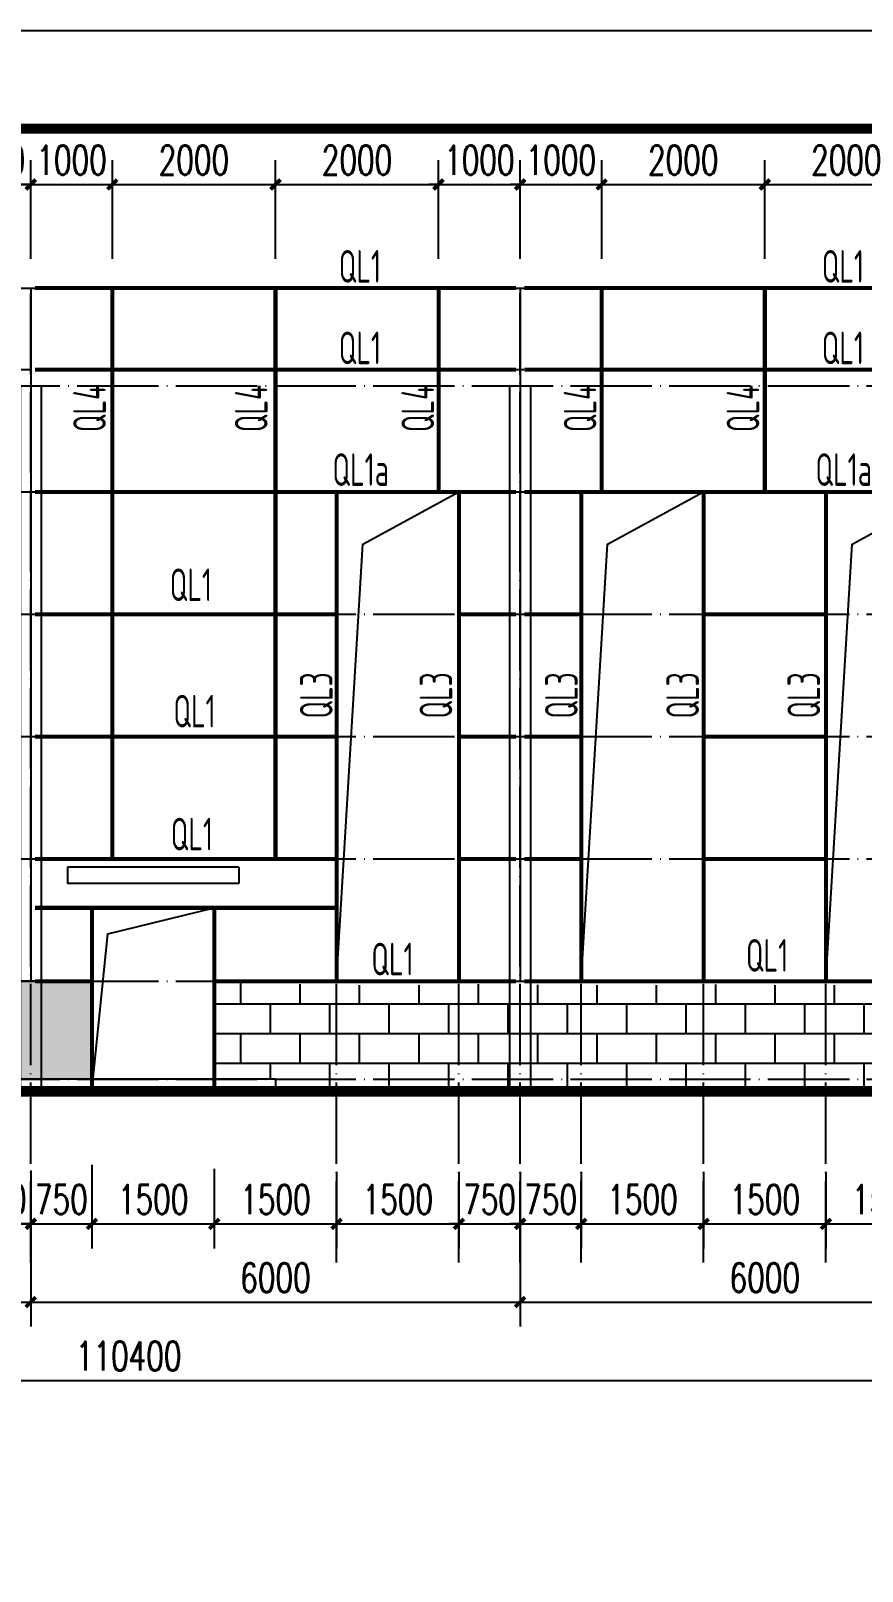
# Model space of a CAD drawing. Extents: x 14207793 to 14719554, y -1675802 to -1228715.
# Drawn here: x 14271375 to 14281569, y -1495380 to -1476490 of the extents above; entities that cross this region are included whole.
import ezdxf

# ---------------------------------------------------------------- set-up
doc = ezdxf.new("R2010")
doc.units = 0
doc.header["$LTSCALE"] = 500
doc.header["$MEASUREMENT"] = 0
doc.linetypes.add('DOTE', pattern=[2.42, 2, -0.2, 0.02, -0.2])
doc.layers.get('0').update_dxf_attribs({"linetype": 'CONTINUOUS'})
doc.layers.get('DEFPOINTS').update_dxf_attribs({"color": 140, "linetype": 'CONTINUOUS'})
for name, color, linetype in [('AXIS', 3, 'CONTINUOUS'), ('DOTE', 8, 'DOTE'), ('LAYER1', 150, 'CONTINUOUS'), ('PUB_DIM', 3, 'CONTINUOUS'), ('PUB_TITLE', 4, 'CONTINUOUS')]:
    doc.layers.add(name, color=color, linetype=linetype)
doc.styles.add('_TCH_DIM_T3', font='SIMPLEX', dxfattribs={"width": 0.705882, "bigfont": 'GBCBIG'})
doc.styles.add('TSSD_REIN', font='Tssdeng.shx', dxfattribs={"width": 0.65, "bigfont": 'hztxt.shx'})
doc.dimstyles.new('_TCH_ARCH&&120', dxfattribs={"dimtxt": 357, "dimasz": 120, "dimexe": 300, "dimexo": 360, "dimgap": 120, "dimtad": 1, "dimdec": 0, "dimzin": 0, "dimdsep": 46, "dimtxsty": '_TCH_DIM_T3', "dimblk": 'ARCHTICK', "dimcen": 0.09, "dimclrt": 7, "dimazin": 2, "dimtfac": 1, "dimtdec": 0, "dimtix": 1, "dimtmove": 2, "dimatfit": 3, "dimfxl": 0, "dimtolj": 1, "dimtzin": 0, "dimarcsym": 0})
pattern_1 = [(0, (14098172.5, -1391979.55), (0, 363.9312), []), (90, (14098172.5, -1391979.55), (-363.9312, 363.9312), [363.9312, -363.9312])]

# ---------------------------------------------------------------- blocks, each defined once
blk = doc.blocks.new('_ArchTick')
at = {"color": 0, "linetype": 'ByBlock', "const_width": 0.4}
blk.add_lwpolyline([(-0.5, -0.5), (0.5, 0.5)], dxfattribs=at)
blk = doc.blocks.new('*D226')
at = {"layer": 'AXIS', "color": 0, "lineweight": -2}
for p, q in [((14265375, -1491160), (14265375, -1492380)), ((14271375, -1491160), (14271375, -1492380)), ((14265375, -1492080), (14271375, -1492080))]:
    blk.add_line(p, q, dxfattribs=at)
at = {"layer": 'DEFPOINTS', "color": 0}
for p in [(14265375, -1490800), (14271375, -1490800), (14271375, -1492080)]:
    blk.add_point(p, dxfattribs=at)
at = {"layer": 'AXIS', "color": 0, "lineweight": -2, "xscale": 120, "yscale": 120, "zscale": 120, "rotation": 180}
blk.add_blockref('_ArchTick', (14265375, -1492080), dxfattribs=at)
at = {"layer": 'AXIS', "color": 0, "lineweight": -2, "xscale": 120, "yscale": 120, "zscale": 120}
blk.add_blockref('_ArchTick', (14271375, -1492080), dxfattribs=at)
at = {"layer": 'AXIS', "color": 7, "insert": (14268375, -1491782), "char_height": 357, "attachment_point": 5, "style": '_TCH_DIM_T3'}
blk.add_mtext('\\A1;6000', dxfattribs=at)
blk = doc.blocks.new('*D227')
at = {"layer": 'AXIS', "color": 0, "lineweight": -2}
for p, q in [((14271375, -1491160), (14271375, -1492380)), ((14277375, -1491160), (14277375, -1492380)), ((14271375, -1492080), (14277375, -1492080))]:
    blk.add_line(p, q, dxfattribs=at)
at = {"layer": 'DEFPOINTS', "color": 0}
for p in [(14271375, -1490800), (14277375, -1490800), (14277375, -1492080)]:
    blk.add_point(p, dxfattribs=at)
at = {"layer": 'AXIS', "color": 0, "lineweight": -2, "xscale": 120, "yscale": 120, "zscale": 120, "rotation": 180}
blk.add_blockref('_ArchTick', (14271375, -1492080), dxfattribs=at)
at = {"layer": 'AXIS', "color": 0, "lineweight": -2, "xscale": 120, "yscale": 120, "zscale": 120}
blk.add_blockref('_ArchTick', (14277375, -1492080), dxfattribs=at)
at = {"layer": 'AXIS', "color": 7, "insert": (14274375, -1491782), "char_height": 357, "attachment_point": 5, "style": '_TCH_DIM_T3'}
blk.add_mtext('\\A1;6000', dxfattribs=at)
blk = doc.blocks.new('*D228')
at = {"layer": 'AXIS', "color": 0, "lineweight": -2}
for p, q in [((14277375, -1491160), (14277375, -1492380)), ((14283375, -1491160), (14283375, -1492380)), ((14277375, -1492080), (14283375, -1492080))]:
    blk.add_line(p, q, dxfattribs=at)
at = {"layer": 'DEFPOINTS', "color": 0}
for p in [(14277375, -1490800), (14283375, -1490800), (14283375, -1492080)]:
    blk.add_point(p, dxfattribs=at)
at = {"layer": 'AXIS', "color": 0, "lineweight": -2, "xscale": 120, "yscale": 120, "zscale": 120, "rotation": 180}
blk.add_blockref('_ArchTick', (14277375, -1492080), dxfattribs=at)
at = {"layer": 'AXIS', "color": 0, "lineweight": -2, "xscale": 120, "yscale": 120, "zscale": 120}
blk.add_blockref('_ArchTick', (14283375, -1492080), dxfattribs=at)
at = {"layer": 'AXIS', "color": 7, "insert": (14280375, -1491782), "char_height": 357, "attachment_point": 5, "style": '_TCH_DIM_T3'}
blk.add_mtext('\\A1;6000', dxfattribs=at)
blk = doc.blocks.new('*D236')
at = {"layer": 'AXIS', "color": 0, "lineweight": -2}
for p, q in [((14217375, -1491907), (14217375, -1493340)), ((14327775, -1491960), (14327775, -1493340)), ((14217375, -1493040), (14327775, -1493040))]:
    blk.add_line(p, q, dxfattribs=at)
at = {"layer": 'DEFPOINTS', "color": 0}
for p in [(14217375, -1491547), (14327775, -1491600), (14327775, -1493040)]:
    blk.add_point(p, dxfattribs=at)
at = {"layer": 'AXIS', "color": 0, "lineweight": -2, "xscale": 120, "yscale": 120, "zscale": 120, "rotation": 180}
blk.add_blockref('_ArchTick', (14217375, -1493040), dxfattribs=at)
at = {"layer": 'AXIS', "color": 0, "lineweight": -2, "xscale": 120, "yscale": 120, "zscale": 120}
blk.add_blockref('_ArchTick', (14327775, -1493040), dxfattribs=at)
at = {"layer": 'AXIS', "color": 7, "insert": (14272575, -1492742), "char_height": 357, "attachment_point": 5, "style": '_TCH_DIM_T3'}
blk.add_mtext('\\A1;110400', dxfattribs=at)
blk = doc.blocks.new('*D277')
at = {"layer": 'AXIS', "color": 0, "lineweight": -2}
for p, q in [((14270625, -1490423), (14270625, -1491421)), ((14271375, -1490466), (14271375, -1491421)), ((14270625, -1491121), (14270505, -1491121)), ((14270625, -1491121), (14271375, -1491121)), ((14271375, -1491121), (14271495, -1491121))]:
    blk.add_line(p, q, dxfattribs=at)
at = {"layer": 'DEFPOINTS', "color": 0}
for p in [(14270625, -1490063), (14271375, -1490106), (14271375, -1491121)]:
    blk.add_point(p, dxfattribs=at)
at = {"layer": 'AXIS', "color": 0, "lineweight": -2, "xscale": 120, "yscale": 120, "zscale": 120}
blk.add_blockref('_ArchTick', (14270625, -1491121), dxfattribs=at)
at = {"layer": 'AXIS', "color": 0, "lineweight": -2, "xscale": 120, "yscale": 120, "zscale": 120, "rotation": 180}
blk.add_blockref('_ArchTick', (14271375, -1491121), dxfattribs=at)
at = {"layer": 'AXIS', "color": 7, "insert": (14271000, -1490822), "char_height": 357, "attachment_point": 5, "style": '_TCH_DIM_T3'}
blk.add_mtext('\\A1;750', dxfattribs=at)
blk = doc.blocks.new('*D278')
at = {"layer": 'AXIS', "color": 0, "lineweight": -2}
for p, q in [((14272125, -1490396), (14272125, -1491421)), ((14271375, -1490466), (14271375, -1491421)), ((14271375, -1491121), (14271255, -1491121)), ((14271375, -1491121), (14272125, -1491121)), ((14272125, -1491121), (14272245, -1491121))]:
    blk.add_line(p, q, dxfattribs=at)
at = {"layer": 'DEFPOINTS', "color": 0}
for p in [(14272125, -1490036), (14271375, -1490106), (14272125, -1491121)]:
    blk.add_point(p, dxfattribs=at)
at = {"layer": 'AXIS', "color": 0, "lineweight": -2, "xscale": 120, "yscale": 120, "zscale": 120}
blk.add_blockref('_ArchTick', (14271375, -1491121), dxfattribs=at)
at = {"layer": 'AXIS', "color": 0, "lineweight": -2, "xscale": 120, "yscale": 120, "zscale": 120, "rotation": 180}
blk.add_blockref('_ArchTick', (14272125, -1491121), dxfattribs=at)
at = {"layer": 'AXIS', "color": 7, "insert": (14271750, -1490822), "char_height": 357, "attachment_point": 5, "style": '_TCH_DIM_T3'}
blk.add_mtext('\\A1;750', dxfattribs=at)
blk = doc.blocks.new('*D279')
at = {"layer": 'AXIS', "color": 0, "lineweight": -2}
for p, q in [((14272125, -1490396), (14272125, -1491421)), ((14273625, -1490446), (14273625, -1491421)), ((14272125, -1491121), (14273625, -1491121))]:
    blk.add_line(p, q, dxfattribs=at)
at = {"layer": 'DEFPOINTS', "color": 0}
for p in [(14272125, -1490036), (14273625, -1490086), (14273625, -1491121)]:
    blk.add_point(p, dxfattribs=at)
at = {"layer": 'AXIS', "color": 0, "lineweight": -2, "xscale": 120, "yscale": 120, "zscale": 120, "rotation": 180}
blk.add_blockref('_ArchTick', (14272125, -1491121), dxfattribs=at)
at = {"layer": 'AXIS', "color": 0, "lineweight": -2, "xscale": 120, "yscale": 120, "zscale": 120}
blk.add_blockref('_ArchTick', (14273625, -1491121), dxfattribs=at)
at = {"layer": 'AXIS', "color": 7, "insert": (14272875, -1490822), "char_height": 357, "attachment_point": 5, "style": '_TCH_DIM_T3'}
blk.add_mtext('\\A1;1500', dxfattribs=at)
blk = doc.blocks.new('*D280')
at = {"layer": 'AXIS', "color": 0, "lineweight": -2}
for p, q in [((14273625, -1490446), (14273625, -1491421)), ((14275125, -1490481), (14275125, -1491421)), ((14273625, -1491121), (14275125, -1491121))]:
    blk.add_line(p, q, dxfattribs=at)
at = {"layer": 'DEFPOINTS', "color": 0}
for p in [(14273625, -1490086), (14275125, -1490121), (14275125, -1491121)]:
    blk.add_point(p, dxfattribs=at)
at = {"layer": 'AXIS', "color": 0, "lineweight": -2, "xscale": 120, "yscale": 120, "zscale": 120, "rotation": 180}
blk.add_blockref('_ArchTick', (14273625, -1491121), dxfattribs=at)
at = {"layer": 'AXIS', "color": 0, "lineweight": -2, "xscale": 120, "yscale": 120, "zscale": 120}
blk.add_blockref('_ArchTick', (14275125, -1491121), dxfattribs=at)
at = {"layer": 'AXIS', "color": 7, "insert": (14274375, -1490822), "char_height": 357, "attachment_point": 5, "style": '_TCH_DIM_T3'}
blk.add_mtext('\\A1;1500', dxfattribs=at)
blk = doc.blocks.new('*D281')
at = {"layer": 'AXIS', "color": 0, "lineweight": -2}
for p, q in [((14275125, -1490481), (14275125, -1491421)), ((14276625, -1490481), (14276625, -1491421)), ((14275125, -1491121), (14276625, -1491121))]:
    blk.add_line(p, q, dxfattribs=at)
at = {"layer": 'DEFPOINTS', "color": 0}
for p in [(14275125, -1490121), (14276625, -1490121), (14276625, -1491121)]:
    blk.add_point(p, dxfattribs=at)
at = {"layer": 'AXIS', "color": 0, "lineweight": -2, "xscale": 120, "yscale": 120, "zscale": 120, "rotation": 180}
blk.add_blockref('_ArchTick', (14275125, -1491121), dxfattribs=at)
at = {"layer": 'AXIS', "color": 0, "lineweight": -2, "xscale": 120, "yscale": 120, "zscale": 120}
blk.add_blockref('_ArchTick', (14276625, -1491121), dxfattribs=at)
at = {"layer": 'AXIS', "color": 7, "insert": (14275875, -1490822), "char_height": 357, "attachment_point": 5, "style": '_TCH_DIM_T3'}
blk.add_mtext('\\A1;1500', dxfattribs=at)
blk = doc.blocks.new('*D282')
at = {"layer": 'AXIS', "color": 0, "lineweight": -2}
for p, q in [((14276625, -1490481), (14276625, -1491421)), ((14277375, -1490481), (14277375, -1491421)), ((14276625, -1491121), (14276505, -1491121)), ((14276625, -1491121), (14277375, -1491121)), ((14277375, -1491121), (14277495, -1491121))]:
    blk.add_line(p, q, dxfattribs=at)
at = {"layer": 'DEFPOINTS', "color": 0}
for p in [(14276625, -1490121), (14277375, -1490121), (14277375, -1491121)]:
    blk.add_point(p, dxfattribs=at)
at = {"layer": 'AXIS', "color": 0, "lineweight": -2, "xscale": 120, "yscale": 120, "zscale": 120}
blk.add_blockref('_ArchTick', (14276625, -1491121), dxfattribs=at)
at = {"layer": 'AXIS', "color": 0, "lineweight": -2, "xscale": 120, "yscale": 120, "zscale": 120, "rotation": 180}
blk.add_blockref('_ArchTick', (14277375, -1491121), dxfattribs=at)
at = {"layer": 'AXIS', "color": 7, "insert": (14277000, -1490822), "char_height": 357, "attachment_point": 5, "style": '_TCH_DIM_T3'}
blk.add_mtext('\\A1;750', dxfattribs=at)
blk = doc.blocks.new('*D283')
at = {"layer": 'AXIS', "color": 0, "lineweight": -2}
for p, q in [((14277375, -1490481), (14277375, -1491421)), ((14278125, -1490481), (14278125, -1491421)), ((14277375, -1491121), (14277255, -1491121)), ((14277375, -1491121), (14278125, -1491121)), ((14278125, -1491121), (14278245, -1491121))]:
    blk.add_line(p, q, dxfattribs=at)
at = {"layer": 'DEFPOINTS', "color": 0}
for p in [(14277375, -1490121), (14278125, -1490121), (14278125, -1491121)]:
    blk.add_point(p, dxfattribs=at)
at = {"layer": 'AXIS', "color": 0, "lineweight": -2, "xscale": 120, "yscale": 120, "zscale": 120}
blk.add_blockref('_ArchTick', (14277375, -1491121), dxfattribs=at)
at = {"layer": 'AXIS', "color": 0, "lineweight": -2, "xscale": 120, "yscale": 120, "zscale": 120, "rotation": 180}
blk.add_blockref('_ArchTick', (14278125, -1491121), dxfattribs=at)
at = {"layer": 'AXIS', "color": 7, "insert": (14277750, -1490822), "char_height": 357, "attachment_point": 5, "style": '_TCH_DIM_T3'}
blk.add_mtext('\\A1;750', dxfattribs=at)
blk = doc.blocks.new('*D284')
at = {"layer": 'AXIS', "color": 0, "lineweight": -2}
for p, q in [((14278125, -1490481), (14278125, -1491421)), ((14279625, -1490481), (14279625, -1491421)), ((14278125, -1491121), (14279625, -1491121))]:
    blk.add_line(p, q, dxfattribs=at)
at = {"layer": 'DEFPOINTS', "color": 0}
for p in [(14278125, -1490121), (14279625, -1490121), (14279625, -1491121)]:
    blk.add_point(p, dxfattribs=at)
at = {"layer": 'AXIS', "color": 0, "lineweight": -2, "xscale": 120, "yscale": 120, "zscale": 120, "rotation": 180}
blk.add_blockref('_ArchTick', (14278125, -1491121), dxfattribs=at)
at = {"layer": 'AXIS', "color": 0, "lineweight": -2, "xscale": 120, "yscale": 120, "zscale": 120}
blk.add_blockref('_ArchTick', (14279625, -1491121), dxfattribs=at)
at = {"layer": 'AXIS', "color": 7, "insert": (14278875, -1490822), "char_height": 357, "attachment_point": 5, "style": '_TCH_DIM_T3'}
blk.add_mtext('\\A1;1500', dxfattribs=at)
blk = doc.blocks.new('*D285')
at = {"layer": 'AXIS', "color": 0, "lineweight": -2}
for p, q in [((14279625, -1490481), (14279625, -1491421)), ((14281125, -1490481), (14281125, -1491421)), ((14279625, -1491121), (14281125, -1491121))]:
    blk.add_line(p, q, dxfattribs=at)
at = {"layer": 'DEFPOINTS', "color": 0}
for p in [(14279625, -1490121), (14281125, -1490121), (14281125, -1491121)]:
    blk.add_point(p, dxfattribs=at)
at = {"layer": 'AXIS', "color": 0, "lineweight": -2, "xscale": 120, "yscale": 120, "zscale": 120, "rotation": 180}
blk.add_blockref('_ArchTick', (14279625, -1491121), dxfattribs=at)
at = {"layer": 'AXIS', "color": 0, "lineweight": -2, "xscale": 120, "yscale": 120, "zscale": 120}
blk.add_blockref('_ArchTick', (14281125, -1491121), dxfattribs=at)
at = {"layer": 'AXIS', "color": 7, "insert": (14280375, -1490822), "char_height": 357, "attachment_point": 5, "style": '_TCH_DIM_T3'}
blk.add_mtext('\\A1;1500', dxfattribs=at)
blk = doc.blocks.new('*D286')
at = {"layer": 'AXIS', "color": 0, "lineweight": -2}
for p, q in [((14281125, -1490481), (14281125, -1491421)), ((14282625, -1490481), (14282625, -1491421)), ((14281125, -1491121), (14282625, -1491121))]:
    blk.add_line(p, q, dxfattribs=at)
at = {"layer": 'DEFPOINTS', "color": 0}
for p in [(14281125, -1490121), (14282625, -1490121), (14282625, -1491121)]:
    blk.add_point(p, dxfattribs=at)
at = {"layer": 'AXIS', "color": 0, "lineweight": -2, "xscale": 120, "yscale": 120, "zscale": 120, "rotation": 180}
blk.add_blockref('_ArchTick', (14281125, -1491121), dxfattribs=at)
at = {"layer": 'AXIS', "color": 0, "lineweight": -2, "xscale": 120, "yscale": 120, "zscale": 120}
blk.add_blockref('_ArchTick', (14282625, -1491121), dxfattribs=at)
at = {"layer": 'AXIS', "color": 7, "insert": (14281875, -1490822), "char_height": 357, "attachment_point": 5, "style": '_TCH_DIM_T3'}
blk.add_mtext('\\A1;1500', dxfattribs=at)
blk = doc.blocks.new('*D898')
at = {"layer": 'DEFPOINTS', "color": 0}
for p in [(14271375, -1478375), (14270375, -1479646), (14271375, -1479646)]:
    blk.add_point(p, dxfattribs=at)
at = {"layer": 'PUB_DIM', "color": 0, "lineweight": -2}
for p, q in [((14270375, -1479286), (14270375, -1478075)), ((14271375, -1479286), (14271375, -1478075)), ((14270375, -1478375), (14270255, -1478375)), ((14270375, -1478375), (14271375, -1478375)), ((14271375, -1478375), (14271495, -1478375))]:
    blk.add_line(p, q, dxfattribs=at)
at = {"layer": 'PUB_DIM', "color": 0, "lineweight": -2, "xscale": 120, "yscale": 120, "zscale": 120}
blk.add_blockref('_ArchTick', (14270375, -1478375), dxfattribs=at)
at = {"layer": 'PUB_DIM', "color": 0, "lineweight": -2, "xscale": 120, "yscale": 120, "zscale": 120, "rotation": 180}
blk.add_blockref('_ArchTick', (14271375, -1478375), dxfattribs=at)
at = {"layer": 'PUB_DIM', "color": 7, "insert": (14270875, -1478076), "char_height": 357, "attachment_point": 5, "style": '_TCH_DIM_T3'}
blk.add_mtext('\\A1;1000', dxfattribs=at)
blk = doc.blocks.new('*D899')
at = {"layer": 'DEFPOINTS', "color": 0}
for p in [(14272375, -1478375), (14271375, -1479646), (14272375, -1479646)]:
    blk.add_point(p, dxfattribs=at)
at = {"layer": 'PUB_DIM', "color": 0, "lineweight": -2}
for p, q in [((14271375, -1479286), (14271375, -1478075)), ((14272375, -1479286), (14272375, -1478075)), ((14271375, -1478375), (14271255, -1478375)), ((14271375, -1478375), (14272375, -1478375)), ((14272375, -1478375), (14272495, -1478375))]:
    blk.add_line(p, q, dxfattribs=at)
at = {"layer": 'PUB_DIM', "color": 0, "lineweight": -2, "xscale": 120, "yscale": 120, "zscale": 120}
blk.add_blockref('_ArchTick', (14271375, -1478375), dxfattribs=at)
at = {"layer": 'PUB_DIM', "color": 0, "lineweight": -2, "xscale": 120, "yscale": 120, "zscale": 120, "rotation": 180}
blk.add_blockref('_ArchTick', (14272375, -1478375), dxfattribs=at)
at = {"layer": 'PUB_DIM', "color": 7, "insert": (14271875, -1478076), "char_height": 357, "attachment_point": 5, "style": '_TCH_DIM_T3'}
blk.add_mtext('\\A1;1000', dxfattribs=at)
blk = doc.blocks.new('*D900')
at = {"layer": 'DEFPOINTS', "color": 0}
for p in [(14274375, -1478375), (14272375, -1479646), (14274375, -1479646)]:
    blk.add_point(p, dxfattribs=at)
at = {"layer": 'PUB_DIM', "color": 0, "lineweight": -2}
for p, q in [((14272375, -1479286), (14272375, -1478075)), ((14274375, -1479286), (14274375, -1478075)), ((14272375, -1478375), (14274375, -1478375))]:
    blk.add_line(p, q, dxfattribs=at)
at = {"layer": 'PUB_DIM', "color": 0, "lineweight": -2, "xscale": 120, "yscale": 120, "zscale": 120, "rotation": 180}
blk.add_blockref('_ArchTick', (14272375, -1478375), dxfattribs=at)
at = {"layer": 'PUB_DIM', "color": 0, "lineweight": -2, "xscale": 120, "yscale": 120, "zscale": 120}
blk.add_blockref('_ArchTick', (14274375, -1478375), dxfattribs=at)
at = {"layer": 'PUB_DIM', "color": 7, "insert": (14273375, -1478076), "char_height": 357, "attachment_point": 5, "style": '_TCH_DIM_T3'}
blk.add_mtext('\\A1;2000', dxfattribs=at)
blk = doc.blocks.new('*D901')
at = {"layer": 'DEFPOINTS', "color": 0}
for p in [(14276375, -1478375), (14274375, -1479646), (14276375, -1479646)]:
    blk.add_point(p, dxfattribs=at)
at = {"layer": 'PUB_DIM', "color": 0, "lineweight": -2}
for p, q in [((14274375, -1479286), (14274375, -1478075)), ((14276375, -1479286), (14276375, -1478075)), ((14274375, -1478375), (14276375, -1478375))]:
    blk.add_line(p, q, dxfattribs=at)
at = {"layer": 'PUB_DIM', "color": 0, "lineweight": -2, "xscale": 120, "yscale": 120, "zscale": 120, "rotation": 180}
blk.add_blockref('_ArchTick', (14274375, -1478375), dxfattribs=at)
at = {"layer": 'PUB_DIM', "color": 0, "lineweight": -2, "xscale": 120, "yscale": 120, "zscale": 120}
blk.add_blockref('_ArchTick', (14276375, -1478375), dxfattribs=at)
at = {"layer": 'PUB_DIM', "color": 7, "insert": (14275375, -1478076), "char_height": 357, "attachment_point": 5, "style": '_TCH_DIM_T3'}
blk.add_mtext('\\A1;2000', dxfattribs=at)
blk = doc.blocks.new('*D902')
at = {"layer": 'DEFPOINTS', "color": 0}
for p in [(14277375, -1478375), (14276375, -1479646), (14277375, -1479646)]:
    blk.add_point(p, dxfattribs=at)
at = {"layer": 'PUB_DIM', "color": 0, "lineweight": -2}
for p, q in [((14276375, -1479286), (14276375, -1478075)), ((14277375, -1479286), (14277375, -1478075)), ((14276375, -1478375), (14276255, -1478375)), ((14276375, -1478375), (14277375, -1478375)), ((14277375, -1478375), (14277495, -1478375))]:
    blk.add_line(p, q, dxfattribs=at)
at = {"layer": 'PUB_DIM', "color": 0, "lineweight": -2, "xscale": 120, "yscale": 120, "zscale": 120}
blk.add_blockref('_ArchTick', (14276375, -1478375), dxfattribs=at)
at = {"layer": 'PUB_DIM', "color": 0, "lineweight": -2, "xscale": 120, "yscale": 120, "zscale": 120, "rotation": 180}
blk.add_blockref('_ArchTick', (14277375, -1478375), dxfattribs=at)
at = {"layer": 'PUB_DIM', "color": 7, "insert": (14276875, -1478076), "char_height": 357, "attachment_point": 5, "style": '_TCH_DIM_T3'}
blk.add_mtext('\\A1;1000', dxfattribs=at)
blk = doc.blocks.new('*D903')
at = {"layer": 'DEFPOINTS', "color": 0}
for p in [(14278375, -1478375), (14277375, -1479646), (14278375, -1479646)]:
    blk.add_point(p, dxfattribs=at)
at = {"layer": 'PUB_DIM', "color": 0, "lineweight": -2}
for p, q in [((14277375, -1479286), (14277375, -1478075)), ((14278375, -1479286), (14278375, -1478075)), ((14277375, -1478375), (14277255, -1478375)), ((14277375, -1478375), (14278375, -1478375)), ((14278375, -1478375), (14278495, -1478375))]:
    blk.add_line(p, q, dxfattribs=at)
at = {"layer": 'PUB_DIM', "color": 0, "lineweight": -2, "xscale": 120, "yscale": 120, "zscale": 120}
blk.add_blockref('_ArchTick', (14277375, -1478375), dxfattribs=at)
at = {"layer": 'PUB_DIM', "color": 0, "lineweight": -2, "xscale": 120, "yscale": 120, "zscale": 120, "rotation": 180}
blk.add_blockref('_ArchTick', (14278375, -1478375), dxfattribs=at)
at = {"layer": 'PUB_DIM', "color": 7, "insert": (14277875, -1478076), "char_height": 357, "attachment_point": 5, "style": '_TCH_DIM_T3'}
blk.add_mtext('\\A1;1000', dxfattribs=at)
blk = doc.blocks.new('*D904')
at = {"layer": 'DEFPOINTS', "color": 0}
for p in [(14280375, -1478375), (14278375, -1479646), (14280375, -1479646)]:
    blk.add_point(p, dxfattribs=at)
at = {"layer": 'PUB_DIM', "color": 0, "lineweight": -2}
for p, q in [((14278375, -1479286), (14278375, -1478075)), ((14280375, -1479286), (14280375, -1478075)), ((14278375, -1478375), (14280375, -1478375))]:
    blk.add_line(p, q, dxfattribs=at)
at = {"layer": 'PUB_DIM', "color": 0, "lineweight": -2, "xscale": 120, "yscale": 120, "zscale": 120, "rotation": 180}
blk.add_blockref('_ArchTick', (14278375, -1478375), dxfattribs=at)
at = {"layer": 'PUB_DIM', "color": 0, "lineweight": -2, "xscale": 120, "yscale": 120, "zscale": 120}
blk.add_blockref('_ArchTick', (14280375, -1478375), dxfattribs=at)
at = {"layer": 'PUB_DIM', "color": 7, "insert": (14279375, -1478076), "char_height": 357, "attachment_point": 5, "style": '_TCH_DIM_T3'}
blk.add_mtext('\\A1;2000', dxfattribs=at)
blk = doc.blocks.new('*D905')
at = {"layer": 'DEFPOINTS', "color": 0}
for p in [(14282375, -1478375), (14280375, -1479646), (14282375, -1479646)]:
    blk.add_point(p, dxfattribs=at)
at = {"layer": 'PUB_DIM', "color": 0, "lineweight": -2}
for p, q in [((14280375, -1479286), (14280375, -1478075)), ((14282375, -1479286), (14282375, -1478075)), ((14280375, -1478375), (14282375, -1478375))]:
    blk.add_line(p, q, dxfattribs=at)
at = {"layer": 'PUB_DIM', "color": 0, "lineweight": -2, "xscale": 120, "yscale": 120, "zscale": 120, "rotation": 180}
blk.add_blockref('_ArchTick', (14280375, -1478375), dxfattribs=at)
at = {"layer": 'PUB_DIM', "color": 0, "lineweight": -2, "xscale": 120, "yscale": 120, "zscale": 120}
blk.add_blockref('_ArchTick', (14282375, -1478375), dxfattribs=at)
at = {"layer": 'PUB_DIM', "color": 7, "insert": (14281375, -1478076), "char_height": 357, "attachment_point": 5, "style": '_TCH_DIM_T3'}
blk.add_mtext('\\A1;2000', dxfattribs=at)

msp = doc.modelspace()

# ---------------------------------------------------------------- hatches: boundary and pattern name
h = msp.add_hatch()
h.set_pattern_fill('AR-B816', color=146, scale=300)
h.set_pattern_definition(pattern_1)
h.paths.add_polyline_path([(14227125.29, -1488145.5), (14225675.29, -1488145.5), (14225675.29, -1488195.5), (14224075.29, -1488195.5), (14222675.29, -1488185.36), (14222675.29, -1488195.5), (14221075.29, -1488195.5), (14219675.29, -1488177.55), (14219675.29, -1488195.5), (14218075.29, -1488195.5), (14217175.29, -1488145.5), (14217175.29, -1489495.5), (14226375.29, -1489495.5), (14226375.29, -1489345.5), (14227125.29, -1489345.5)])
h.paths.add_polyline_path([(14230125.29, -1488145.5), (14228625.29, -1488145.5), (14228625.29, -1489345.5), (14230125.29, -1489345.5)])
h.paths.add_polyline_path([(14266125.29, -1488145.5), (14264675.29, -1488145.5), (14264675.29, -1488195.5), (14263075.29, -1488195.5), (14261675.29, -1488193.04), (14261675.29, -1488195.5), (14260075.29, -1488195.5), (14258675.29, -1488192.75), (14258675.29, -1488195.5), (14257075.29, -1488195.5), (14255675.29, -1488192.38), (14255675.29, -1488195.5), (14254075.29, -1488195.5), (14252675.29, -1488191.9), (14252675.29, -1488195.5), (14251075.29, -1488195.5), (14249675.29, -1488191.24), (14249675.29, -1488195.5), (14248075.29, -1488195.5), (14246675.29, -1488190.3), (14246675.29, -1488195.5), (14245075.29, -1488195.5), (14243675.29, -1488188.8), (14243675.29, -1488195.5), (14242075.29, -1488195.5), (14240675.29, -1488186.1), (14240675.29, -1488195.5), (14239075.29, -1488195.5), (14237675.29, -1488179.77), (14237675.29, -1488195.5), (14236075.29, -1488195.5), (14234625.29, -1488145.5), (14234625.29, -1489345.5), (14235375.29, -1489345.5), (14235375.29, -1489495.5), (14265375.29, -1489495.5), (14265375.29, -1489345.5), (14266125.29, -1489345.5)])
h.paths.add_polyline_path([(14272125.29, -1488145.5), (14270625.29, -1488145.5), (14270625.29, -1489345.5), (14272125.29, -1489345.5)])
h = msp.add_hatch()
h.set_pattern_fill('AR-B816', color=146, scale=300)
h.set_pattern_definition(pattern_1)
h.paths.add_polyline_path([(14319575.29, -1488145.5), (14318675.29, -1488145.5), (14318675.29, -1488195.5), (14317075.29, -1488195.5), (14315675.29, -1488186.1), (14315675.29, -1488195.5), (14314075.29, -1488195.5), (14312675.29, -1488179.77), (14312675.29, -1488195.5), (14311075.29, -1488195.5), (14309625.29, -1488145.5), (14309625.29, -1489345.5), (14310375.29, -1489345.5), (14310375.29, -1489495.5), (14319575.29, -1489495.5)])
h.paths.add_polyline_path([(14308125.29, -1488145.5), (14306625.29, -1488145.5), (14306625.29, -1489345.5), (14308125.29, -1489345.5)])
h.paths.add_polyline_path([(14302125.29, -1488145.5), (14300675.29, -1488145.5), (14300675.29, -1488195.5), (14299075.29, -1488195.5), (14297675.29, -1488192.75), (14297675.29, -1488195.5), (14296075.29, -1488195.5), (14294675.29, -1488192.38), (14294675.29, -1488195.5), (14293075.29, -1488195.5), (14291675.29, -1488191.9), (14291675.29, -1488195.5), (14290075.29, -1488195.5), (14288675.29, -1488191.24), (14288675.29, -1488195.5), (14287075.29, -1488195.5), (14285675.29, -1488190.3), (14285675.29, -1488195.5), (14284075.29, -1488195.5), (14282675.29, -1488188.8), (14282675.29, -1488195.5), (14281075.29, -1488195.5), (14279675.29, -1488186.1), (14279675.29, -1488195.5), (14278075.29, -1488195.5), (14276675.29, -1488179.77), (14276675.29, -1488195.5), (14275075.29, -1488195.5), (14273625.29, -1488145.5), (14273625.29, -1489345.5), (14274375.29, -1489345.5), (14274375.29, -1489495.5), (14301375.29, -1489495.5), (14301375.29, -1489345.5), (14302125.29, -1489345.5)])

# ---------------------------------------------------------------- linework, layer by layer
for p, q in [((14217175.29, -1479645.5), (14327975.29, -1479645.5)), ((14273925.29, -1486745.5), (14271825.29, -1486745.5)), ((14271825.29, -1486745.5), (14271825.29, -1486945.5)), ((14273925.29, -1486745.5), (14273925.29, -1486945.5)), ((14273925.29, -1486945.5), (14271825.29, -1486945.5)), ((14273625.29, -1487245.5), (14272125.29, -1487245.5)), ((14272125.29, -1487245.5), (14272125.29, -1489345.5)), ((14273625.29, -1487245.5), (14273625.29, -1489345.5)), ((14272125.29, -1488145.5), (14270625.29, -1488145.5)), ((14270625.29, -1488145.5), (14272125.29, -1488145.5)), ((14273625.29, -1488145.5), (14302125.29, -1488145.5)), ((14274375.29, -1489345.5), (14265375.29, -1489345.5)), ((14274375.29, -1489345.5), (14274375.29, -1489495.5))]:
    msp.add_line(p, q)
for points in [[(14217175.29, -1489495.5), (14217175.29, -1479645.5), (14319575.29, -1479645.5), (14319575.29, -1489495.5)], [(14271375.29, -1479645.5), (14271375.29, -1488145.5)], [(14277375.29, -1479645.5), (14277375.29, -1488145.5)]]:
    msp.add_lwpolyline(points)
at = {"color": 3, "const_width": 50}
for points in [[(14271425.29, -1479645.5), (14277325.29, -1479645.5)], [(14272375.29, -1479645.5), (14272375.29, -1486645.5)], [(14274375.29, -1479645.5), (14274375.29, -1486645.5)], [(14276375.29, -1479645.5), (14276375.29, -1482145.5)], [(14277425.29, -1479645.5), (14283325.29, -1479645.5)], [(14278375.29, -1479645.5), (14278375.29, -1482145.5)], [(14280375.29, -1479645.5), (14280375.29, -1482145.5)], [(14271425.29, -1480645.5), (14277325.29, -1480645.5)], [(14277425.29, -1480645.5), (14283325.29, -1480645.5)], [(14271425.29, -1482145.5), (14277325.29, -1482145.5)], [(14275125.29, -1482145.5), (14275125.29, -1488145.5)], [(14276625.29, -1482145.5), (14276625.29, -1488145.5)], [(14277425.29, -1482145.5), (14283325.29, -1482145.5)], [(14278125.29, -1482145.5), (14278125.29, -1488145.5)], [(14279625.29, -1482145.5), (14279625.29, -1488145.5)], [(14281125.29, -1482145.5), (14281125.29, -1488145.5)], [(14271425.29, -1483645.5), (14275125.29, -1483645.5)], [(14276625.29, -1483645.5), (14277325.29, -1483645.5)], [(14277425.29, -1483645.5), (14278125.29, -1483645.5)], [(14279625.29, -1483645.5), (14281125.29, -1483645.5)], [(14271425.29, -1485145.5), (14275125.29, -1485145.5)], [(14276625.29, -1485145.5), (14277325.29, -1485145.5)], [(14277425.29, -1485145.5), (14278125.29, -1485145.5)], [(14279625.29, -1485145.5), (14281125.29, -1485145.5)], [(14271425.29, -1486645.5), (14275125.29, -1486645.5)], [(14276625.29, -1486645.5), (14277325.29, -1486645.5)], [(14277425.29, -1486645.5), (14278125.29, -1486645.5)], [(14279625.29, -1486645.5), (14281125.29, -1486645.5)], [(14271425.29, -1487245.5), (14275125.29, -1487245.5)], [(14272125.29, -1487245.5), (14272125.29, -1489495.5)], [(14273625.29, -1487245.5), (14273625.29, -1489495.5)], [(14271425.29, -1488145.5), (14272125.29, -1488145.5)], [(14273625.29, -1488145.5), (14277325.29, -1488145.5)], [(14277425.29, -1488145.5), (14283325.29, -1488145.5)]]:
    msp.add_lwpolyline(points, dxfattribs=at)
for points in [[(14271250.29, -1480845.5), (14271500.29, -1480845.5), (14271500.29, -1489495.5), (14271250.29, -1489495.5)], [(14277250.29, -1480845.5), (14277500.29, -1480845.5), (14277500.29, -1489495.5), (14277250.29, -1489495.5)]]:
    msp.add_lwpolyline(points, close=True)
at = {"color": 6}
for points in [[(14275125.29, -1488145.5), (14275445.15, -1482785.5), (14276625.29, -1482145.5)], [(14278125.29, -1488145.5), (14278445.15, -1482785.5), (14279625.29, -1482145.5)], [(14281125.29, -1488145.5), (14281445.15, -1482785.5), (14282625.29, -1482145.5)], [(14272125.29, -1489495.5), (14272317.65, -1487563), (14273625.29, -1487245.5)]]:
    msp.add_lwpolyline(points, dxfattribs=at)
at = {"const_width": 130}
msp.add_lwpolyline([(14329907.65, -1489495.5), (14214085.15, -1489495.5)], dxfattribs=at)
at = {"layer": 'DOTE'}
for p, q in [((14216281.78, -1479645.5), (14328335.29, -1479645.5)), ((14271375.29, -1491595.5), (14271375.29, -1479645.5)), ((14272375.29, -1486645.5), (14272375.29, -1479645.5)), ((14274375.29, -1482159.31), (14274375.29, -1479645.5)), ((14276375.29, -1482145.5), (14276375.29, -1479645.5)), ((14277375.29, -1491595.5), (14277375.29, -1479645.5)), ((14278375.29, -1482145.5), (14278375.29, -1479645.5)), ((14280375.29, -1482159.31), (14280375.29, -1479645.5)), ((14215921.78, -1480645.5), (14328338.52, -1480645.5)), ((14216281.78, -1480845.5), (14328335.29, -1480845.5)), ((14216281.78, -1482145.5), (14328335.29, -1482145.5)), ((14216281.78, -1482145.5), (14328335.29, -1482145.5)), ((14275125.29, -1491595.5), (14275125.29, -1482145.5)), ((14276625.29, -1491595.5), (14276625.29, -1482145.5)), ((14278125.29, -1491595.5), (14278125.29, -1482145.5)), ((14279625.29, -1491595.5), (14279625.29, -1482145.5)), ((14281125.29, -1491595.5), (14281125.29, -1482145.5)), ((14216281.78, -1483645.5), (14328335.29, -1483645.5)), ((14216281.78, -1485145.5), (14328335.29, -1485145.5)), ((14216281.78, -1486645.5), (14328335.29, -1486645.5)), ((14216281.78, -1488145.5), (14328335.29, -1488145.5)), ((14216281.78, -1489345.5), (14328335.29, -1489345.5))]:
    msp.add_line(p, q, dxfattribs=at)
at = {"layer": 'PUB_TITLE'}
msp.add_lwpolyline([(14350472.5, -1476490), (14207792.5, -1476490), (14207792.5, -1526890), (14350472.5, -1526890)], close=True, dxfattribs=at)
at = {"layer": 'PUB_TITLE', "const_width": 120}
msp.add_lwpolyline([(14349272.5, -1477690), (14210792.5, -1477690), (14210792.5, -1525690), (14349272.5, -1525690)], close=True, dxfattribs=at)

# ---------------------------------------------------------------- texts
at = {"layer": 'LAYER1', "color": 3, "style": 'TSSD_REIN', "width": 0.65}
for s, p in [('QL1', (14275150.46, -1479578.33)), ('QL1', (14281072.96, -1479578.33)), ('QL1', (14275150.46, -1480578.33)), ('QL1', (14281072.96, -1480578.33)), ('QL1a', (14275072.96, -1482070.83)), ('QL1a', (14280995.46, -1482070.83)), ('QL1', (14273077.96, -1483483.33)), ('QL1', (14273122.96, -1485033.33)), ('QL1', (14273090.46, -1486540.83)), ('QL1', (14275550.46, -1488073.33)), ('QL1', (14280142.96, -1488028.33))]:
    msp.add_text(s, height=400, dxfattribs=at).set_placement(p)
for s, p in [('QL4', (14272295.29, -1481412.5)), ('QL4', (14274277.79, -1481412.5)), ('QL4', (14276320.29, -1481412.5)), ('QL4', (14278310.29, -1481412.5)), ('QL4', (14280307.79, -1481412.5)), ('QL3', (14275075.46, -1484925.33)), ('QL3', (14276542.96, -1484925.33)), ('QL3', (14278080.46, -1484925.33)), ('QL3', (14279567.96, -1484925.33)), ('QL3', (14281052.96, -1484925.33))]:
    msp.add_text(s, height=400, rotation=90, dxfattribs=at).set_placement(p)

# ---------------------------------------------------------------- dimensions: what is measured, and where the dimension line sits
at = {"layer": 'AXIS'}
for base, p1, p2, picture, middle in [((14271375.29, -1491121), (14270625.29, -1490063), (14271375.29, -1490106), '*D277', (14271000.29, -1490822.5)), ((14272125.29, -1491121), (14271375.29, -1490106), (14272125.29, -1490035.5), '*D278', (14271750.29, -1490822.5)), ((14273625.29, -1491121), (14272125.29, -1490035.5), (14273625.29, -1490085.5), '*D279', (14272875.29, -1490822.5)), ((14275125.29, -1491121), (14273625.29, -1490085.5), (14275125.29, -1490121), '*D280', (14274375.29, -1490822.5)), ((14276625.29, -1491121), (14275125.29, -1490121), (14276625.29, -1490121), '*D281', (14275875.29, -1490822.5)), ((14277375.29, -1491121), (14276625.29, -1490121), (14277375.29, -1490121), '*D282', (14277000.29, -1490822.5)), ((14278125.29, -1491121), (14277375.29, -1490121), (14278125.29, -1490121), '*D283', (14277750.29, -1490822.5)), ((14279625.29, -1491121), (14278125.29, -1490121), (14279625.29, -1490121), '*D284', (14278875.29, -1490822.5)), ((14281125.29, -1491121), (14279625.29, -1490121), (14281125.29, -1490121), '*D285', (14280375.29, -1490822.5)), ((14282625.29, -1491121), (14281125.29, -1490121), (14282625.29, -1490121), '*D286', (14281875.29, -1490822.5)), ((14271375.29, -1492080.5), (14265375.29, -1490800.5), (14271375.29, -1490800.5), '*D226', (14268375.29, -1491782)), ((14277375.29, -1492080.5), (14271375.29, -1490800.5), (14277375.29, -1490800.5), '*D227', (14274375.29, -1491782)), ((14283375.29, -1492080.5), (14277375.29, -1490800.5), (14283375.29, -1490800.5), '*D228', (14280375.29, -1491782)), ((14327775.29, -1493040), (14217375.29, -1491546.75), (14327775.29, -1491600), '*D236', (14272575.29, -1492741.5))]:
    dim = msp.add_linear_dim(base=base, p1=p1, p2=p2, dimstyle='_TCH_ARCH&&120', dxfattribs=at)
    dim.commit()
    dim.dimension.update_dxf_attribs({"geometry": picture, "text_midpoint": middle})
at = {"layer": 'PUB_DIM'}
for base, p1, p2, picture, middle in [((14271375.29, -1478375), (14270375.29, -1479645.5), (14271375.29, -1479645.5), '*D898', (14270875.29, -1478076.5)), ((14272375.29, -1478375), (14271375.29, -1479645.5), (14272375.29, -1479645.5), '*D899', (14271875.29, -1478076.5)), ((14274375.29, -1478375), (14272375.29, -1479645.5), (14274375.29, -1479645.5), '*D900', (14273375.29, -1478076.5)), ((14276375.29, -1478375), (14274375.29, -1479645.5), (14276375.29, -1479645.5), '*D901', (14275375.29, -1478076.5)), ((14277375.29, -1478375), (14276375.29, -1479645.5), (14277375.29, -1479645.5), '*D902', (14276875.29, -1478076.5)), ((14278375.29, -1478375), (14277375.29, -1479645.5), (14278375.29, -1479645.5), '*D903', (14277875.29, -1478076.5)), ((14280375.29, -1478375), (14278375.29, -1479645.5), (14280375.29, -1479645.5), '*D904', (14279375.29, -1478076.5)), ((14282375.29, -1478375), (14280375.29, -1479645.5), (14282375.29, -1479645.5), '*D905', (14281375.29, -1478076.5))]:
    dim = msp.add_linear_dim(base=base, p1=p1, p2=p2, dimstyle='_TCH_ARCH&&120', dxfattribs=at)
    dim.commit()
    dim.dimension.update_dxf_attribs({"geometry": picture, "text_midpoint": middle})

doc.saveas('drawing.dxf')
